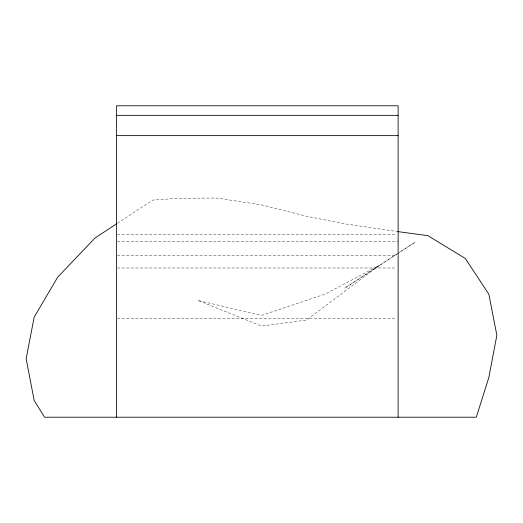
<?xml version="1.0" encoding="UTF-8"?>
<svg xmlns="http://www.w3.org/2000/svg" width="523" height="523" viewBox="0 0 523 523"><rect width="100%" height="100%" fill="white"/><g stroke="black" fill="none" stroke-linecap="round" stroke-linejoin="round"><path stroke-width="0.39" stroke-dasharray="2.62 1.96" d="M117.485 223.249L152.781 200.087L178.291 198.302L216.47 198.027L261.5 204.846L306.53 216.241L344.709 223.844L396.663 231.454M396.937 254.054L344.709 288.193L396.872 254.001M397.617 253.609L415.249 242.077L397.552 253.563M117.355 234.186L396.493 234.186M117.355 241.227L398.121 241.227M117.355 255.302L396.493 255.302M117.355 267.979L396.493 267.979M117.355 318.664L396.493 318.664M379.175 265.488L306.53 320.063L261.5 326.11L197.812 300.398L261.5 315.395L325.188 294.103L379.175 265.488"/><path stroke-width="0.78" d="M116.806 223.694L95.081 237.952L57.68 277.197L34.172 317.154L26.15 358.654L34.172 400.526L44.566 417.217L476.303 417.217L488.828 377.56L496.85 335.276L488.828 294.181L465.32 258.493L427.919 235.677L397.467 231.558M116.537 115.361L398.121 115.361M116.537 135.634L398.121 135.634M398.121 417.217L398.121 105.783L116.537 105.783L116.537 417.217"/></g></svg>
